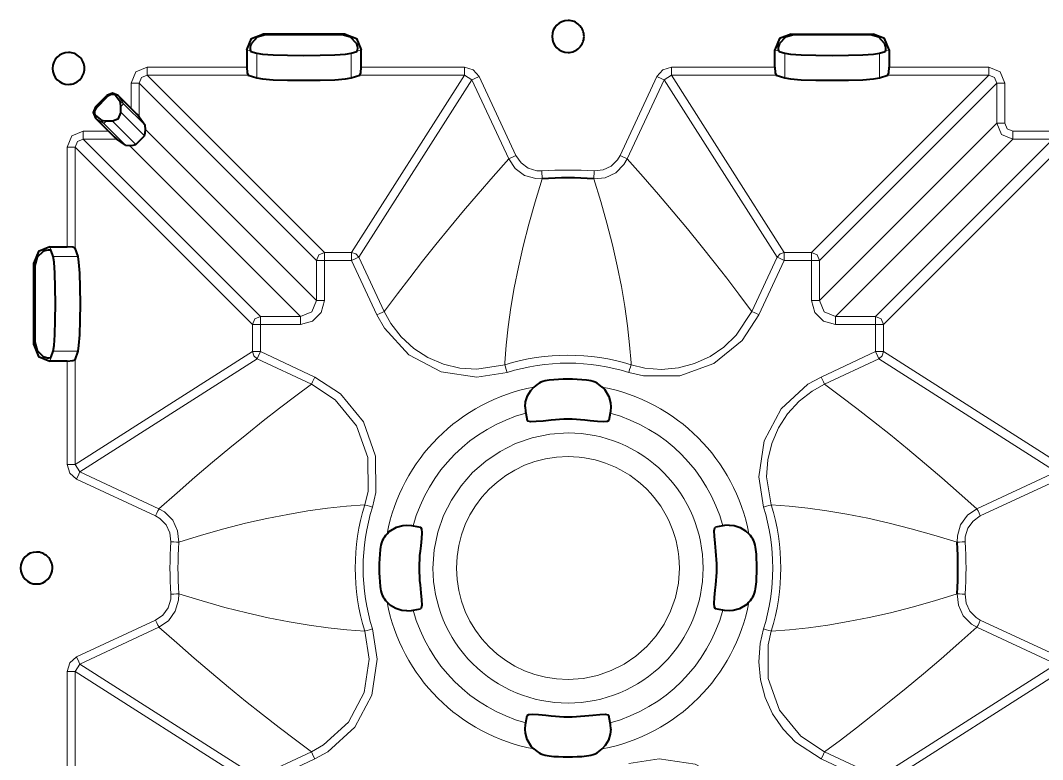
# Model space of a CAD drawing. Header units: millimetres. Extents: x 0 to 2941, y -405 to 1422.
# Drawn here: x 275.6 to 403.4, y 601.7 to 694.2 of the extents above; entities that cross this region are included whole.
import ezdxf

# ---------------------------------------------------------------- set-up
doc = ezdxf.new("R2010")
doc.units = ezdxf.units.MM
doc.layers.add('FINE', color=9, linetype='Continuous')
doc.layers.add('OUTLINE', color=7, linetype='Continuous')

msp = doc.modelspace()

# ---------------------------------------------------------------- linework, layer by layer
at = {"layer": 'FINE', "lineweight": 9}
for p, q in [((305.89, 692.49), (306.24, 692.38)), ((315.81, 692.38), (316.17, 692.49)), ((372.32, 692.38), (371.97, 692.49)), ((382.25, 692.49), (381.89, 692.38)), ((304.36, 690.36), (303.88, 690.51)), ((318.18, 690.51), (317.69, 690.36)), ((369.96, 690.51), (370.44, 690.36)), ((383.77, 690.36), (384.26, 690.51)), ((305.12, 686.99), (305.12, 690.09)), ((316.93, 690.09), (316.93, 686.99)), ((371.2, 690.09), (371.2, 686.99)), ((383.02, 686.99), (383.02, 690.09)), ((291.42, 688.34), (303.88, 688.34)), ((357.01, 688.34), (369.96, 688.34)), ((384.26, 688.34), (396.71, 688.34)), ((291.42, 687.34), (313.59, 665.17)), ((304.04, 687.34), (291.42, 687.34)), ((317, 665.17), (331.13, 687.34)), ((332.03, 686.76), (317.91, 664.59)), ((331.13, 687.34), (318.01, 687.34)), ((332.03, 686.76), (331.13, 687.34)), ((336.65, 676.86), (332.03, 686.76)), ((350.58, 677.28), (355.2, 687.18)), ((356.1, 686.76), (351.48, 676.86)), ((357.01, 687.34), (356.1, 686.76)), ((370.23, 664.59), (356.1, 686.76)), ((357.01, 687.34), (371.13, 665.17)), ((370.12, 687.34), (357.01, 687.34)), ((374.54, 665.17), (396.71, 687.34)), ((289.42, 683.16), (289.42, 686.34)), ((397.71, 686.34), (375.54, 664.17)), ((398.71, 686.34), (398.71, 681.33)), ((286.36, 684.81), (286.46, 684.66)), ((288.47, 683.77), (287.78, 684.81)), ((285.09, 683.3), (284.94, 683.4)), ((291.17, 681.07), (288.47, 683.77)), ((284.95, 681.98), (285.99, 681.29)), ((290.01, 678.68), (287.05, 681.64)), ((288.12, 682.71), (291.07, 679.75)), ((283.42, 680.34), (286.59, 680.34)), ((285.99, 681.29), (288.69, 678.58)), ((399.71, 680.34), (404.71, 680.34)), ((283.42, 679.34), (305.59, 657.17)), ((287.61, 679.34), (283.42, 679.34)), ((399.71, 679.34), (377.54, 657.17)), ((382.54, 657.17), (404.71, 679.34)), ((281.42, 665.88), (281.42, 678.34)), ((405.71, 678.34), (383.54, 656.17)), ((279.4, 665.4), (279.25, 665.88)), ((313.59, 665.17), (317, 665.17)), ((277.26, 663.87), (277.38, 663.52)), ((282.77, 664.64), (279.67, 664.64)), ((317, 664.17), (313.59, 664.17)), ((313.59, 664.17), (313.59, 659.16)), ((320.17, 657.36), (317, 664.17)), ((317.91, 664.59), (321.08, 657.78)), ((367.06, 657.78), (370.23, 664.59)), ((371.13, 664.17), (367.96, 657.36)), ((374.54, 664.17), (371.13, 664.17)), ((374.54, 659.16), (374.54, 664.17)), ((375.54, 664.17), (375.54, 659.16)), ((321.08, 657.78), (321.24, 658)), ((304.59, 652.76), (304.59, 656.17)), ((377.54, 657.17), (382.54, 657.17)), ((382.54, 656.17), (377.54, 656.17)), ((382.54, 652.76), (382.54, 656.17)), ((383.54, 656.17), (383.54, 652.76)), ((277.38, 653.94), (277.26, 653.59)), ((279.67, 652.82), (282.77, 652.82)), ((282.42, 638.63), (304.59, 652.76)), ((375.74, 649.58), (382.54, 652.76)), ((383.54, 652.76), (405.71, 638.63)), ((279.25, 651.58), (279.4, 652.06)), ((281.42, 638.63), (281.42, 651.58)), ((282.42, 651.75), (282.42, 638.63)), ((305.17, 651.85), (283, 637.73)), ((311.97, 648.68), (305.17, 651.85)), ((336.18, 651.36), (336.16, 651.11)), ((351.97, 651.11), (351.96, 651.36)), ((382.96, 651.85), (376.16, 648.68)), ((405.14, 637.73), (382.96, 651.85)), ((282.42, 638.63), (283, 637.73)), ((292.48, 632.2), (282.57, 636.82)), ((283, 637.73), (292.9, 633.11)), ((395.23, 633.11), (405.14, 637.73)), ((405.56, 636.82), (395.65, 632.2)), ((282.57, 614.56), (292.48, 619.18)), ((395.65, 619.18), (405.56, 614.56)), ((292.9, 618.27), (283, 613.65)), ((405.14, 613.65), (395.23, 618.27)), ((281.42, 599.8), (281.42, 612.75)), ((283, 613.65), (282.42, 612.75)), ((304.59, 598.62), (282.42, 612.75)), ((282.42, 612.75), (282.42, 599.63)), ((283, 613.65), (305.17, 599.53)), ((382.96, 599.53), (405.14, 613.65)), ((405.71, 612.75), (383.54, 598.62)), ((305.17, 599.53), (311.97, 602.7)), ((376.16, 602.7), (382.96, 599.53)), ((312.39, 601.8), (305.59, 598.62))]:
    msp.add_line(p, q, dxfattribs=at)
for points in [[(289.42, 686.34), (290.01, 687.75), (291.42, 688.34)], [(291.42, 688.34), (291.42, 687.65), (291.42, 687.34)], [(318.18, 688.34), (331.13, 688.34), (332.2, 688.02), (332.94, 687.18), (337.55, 677.28), (338.19, 676.36), (339.09, 675.71), (340.15, 675.39), (340.78, 675.37)], [(331.13, 688.34), (331.13, 687.65), (331.13, 687.34)], [(355.2, 687.18), (355.93, 688.02), (357.01, 688.34)], [(357.01, 688.34), (357.01, 687.65), (357.01, 687.34)], [(396.71, 688.34), (396.71, 687.65), (396.71, 687.34)], [(396.71, 688.34), (398.13, 687.75), (398.71, 686.34)], [(291.42, 687.34), (290.71, 687.05), (290.42, 686.34)], [(332.94, 687.18), (332.31, 686.89), (332.03, 686.76)], [(355.2, 687.18), (355.82, 686.89), (356.1, 686.76)], [(397.71, 686.34), (397.42, 687.05), (396.71, 687.34), (384.09, 687.34)], [(289.42, 686.34), (290.11, 686.34), (290.42, 686.34)], [(312.59, 664.17), (290.42, 686.34), (290.42, 682.14)], [(375.54, 659.16), (397.71, 681.33), (397.71, 686.34)], [(398.71, 686.34), (398.02, 686.34), (397.71, 686.34)], [(288.47, 683.77), (288.28, 683.92), (288.06, 684.01)], [(288.47, 683.77), (288.37, 683.67), (288.11, 683.41)], [(285.99, 681.29), (285.84, 681.48), (285.74, 681.69)], [(286.35, 681.65), (286.09, 681.39), (285.99, 681.29)], [(281.42, 678.34), (282.01, 679.75), (283.42, 680.34)], [(283.42, 679.34), (283.42, 679.65), (283.42, 680.34)], [(291.22, 680.54), (312.59, 659.16), (312.59, 664.17)], [(398.71, 681.33), (398.02, 681.33), (397.71, 681.33)], [(399.71, 679.34), (398.3, 679.92), (397.71, 681.33)], [(398.71, 681.33), (399, 680.63), (399.71, 680.34)], [(399.71, 680.34), (399.71, 679.65), (399.71, 679.34)], [(283.42, 679.34), (282.71, 679.05), (282.42, 678.34)], [(405.71, 678.34), (405.42, 679.05), (404.71, 679.34), (399.71, 679.34)], [(282.42, 678.34), (282.11, 678.34), (281.42, 678.34)], [(304.59, 656.17), (282.42, 678.34), (282.42, 665.72)], [(305.59, 657.17), (310.6, 657.17), (289.22, 678.54)], [(321.24, 658), (322.72, 659.99), (324.26, 662.01), (325.86, 664.07), (327.53, 666.15), (329.26, 668.26), (331.01, 670.37), (332.83, 672.5), (334.71, 674.66), (336.65, 676.86)], [(337.55, 677.28), (337.22, 677.12), (336.93, 676.99), (336.73, 676.9), (336.65, 676.86)], [(340.84, 674.38), (340.03, 674.4), (338.64, 674.81), (337.47, 675.67), (336.65, 676.86)], [(351.48, 676.86), (351.07, 676.16), (350.04, 675.14), (348.73, 674.52), (347.29, 674.38)], [(347.36, 675.37), (348.46, 675.49), (349.47, 675.96), (350.26, 676.74), (350.58, 677.28)], [(350.58, 677.28), (350.91, 677.12), (351.2, 676.99), (351.4, 676.9), (351.48, 676.86)], [(351.48, 676.86), (353.46, 674.62), (355.37, 672.42), (357.22, 670.25), (359, 668.11), (360.73, 666), (362.36, 663.95), (363.93, 661.94), (365.44, 659.96), (366.9, 658), (367.06, 657.78)], [(340.78, 675.37), (340.8, 675), (340.82, 674.69), (340.84, 674.47), (340.84, 674.38)], [(347.36, 675.37), (347.33, 675), (347.31, 674.69), (347.3, 674.47), (347.29, 674.38)], [(340.84, 674.38), (339.96, 671.51), (339.17, 668.71), (338.47, 665.97), (337.86, 663.32), (337.35, 660.73), (336.93, 658.27), (336.6, 655.88), (336.35, 653.58), (336.18, 651.36)], [(351.96, 651.36), (351.78, 653.62), (351.53, 655.97), (351.18, 658.4), (350.75, 660.91), (350.23, 663.5), (349.63, 666.12), (348.94, 668.81), (348.16, 671.56), (347.29, 674.38)], [(312.59, 664.17), (312.89, 664.87), (313.59, 665.17)], [(313.59, 665.17), (313.59, 664.85), (313.59, 664.17)], [(317, 665.17), (317, 664.85), (317, 664.17)], [(317, 665.17), (317.54, 665.01), (317.91, 664.59)], [(370.23, 664.59), (370.6, 665.01), (371.13, 665.17)], [(371.13, 665.17), (371.13, 664.85), (371.13, 664.17)], [(371.13, 665.17), (374.54, 665.17), (375.25, 664.87), (375.54, 664.17)], [(374.54, 665.17), (374.54, 664.85), (374.54, 664.17)], [(312.59, 664.17), (312.9, 664.17), (313.59, 664.17)], [(317.91, 664.59), (317.62, 664.46), (317, 664.17)], [(370.23, 664.59), (370.51, 664.46), (371.13, 664.17)], [(375.54, 664.17), (375.23, 664.17), (374.54, 664.17)], [(313.59, 659.16), (313.19, 657.66), (312.09, 656.57), (310.6, 656.17)], [(310.6, 657.17), (312.01, 657.75), (312.59, 659.16)], [(312.59, 659.16), (312.9, 659.16), (313.59, 659.16)], [(377.54, 656.17), (376.04, 656.57), (374.94, 657.66), (374.54, 659.16)], [(375.54, 659.16), (375.23, 659.16), (374.54, 659.16)], [(375.54, 659.16), (376.12, 657.75), (377.54, 657.17)], [(321.08, 657.78), (320.99, 657.75), (320.8, 657.65), (320.51, 657.52), (320.17, 657.36)], [(336.46, 650.16), (332.67, 649.55), (328.18, 650.24), (324.17, 652.37), (321.09, 655.71), (320.17, 657.36)], [(321.08, 657.78), (321.92, 656.26), (323.2, 654.61), (324.78, 653.16), (326.52, 652.03), (328.49, 651.18), (330.52, 650.69), (332.65, 650.55), (336.16, 651.11)], [(367.96, 657.36), (365.86, 654.15), (362.33, 651.29), (358.05, 649.75), (353.51, 649.72), (351.67, 650.16)], [(351.97, 651.11), (353.67, 650.71), (355.75, 650.54), (357.88, 650.74), (359.89, 651.27), (361.84, 652.16), (363.57, 653.33), (365.11, 654.81), (367.06, 657.78)], [(367.06, 657.78), (367.14, 657.75), (367.34, 657.65), (367.63, 657.52), (367.96, 657.36)], [(305.59, 657.17), (305.59, 656.85), (305.59, 656.17), (304.9, 656.17), (304.59, 656.17)], [(304.59, 656.17), (304.89, 656.87), (305.59, 657.17)], [(310.6, 656.17), (305.59, 656.17), (305.59, 652.76), (312.39, 649.58)], [(310.6, 657.17), (310.6, 656.85), (310.6, 656.17)], [(377.54, 657.17), (377.54, 656.85), (377.54, 656.17)], [(382.54, 657.17), (382.54, 656.85), (382.54, 656.17)], [(382.54, 657.17), (383.25, 656.87), (383.54, 656.17)], [(383.54, 656.17), (383.23, 656.17), (382.54, 656.17)], [(305.59, 652.76), (304.9, 652.76), (304.59, 652.76)], [(305.17, 651.85), (304.75, 652.22), (304.59, 652.76)], [(305.59, 652.76), (305.3, 652.13), (305.17, 651.85)], [(383.54, 652.76), (383.23, 652.76), (382.54, 652.76)], [(382.96, 651.85), (382.83, 652.13), (382.54, 652.76)], [(383.54, 652.76), (383.38, 652.22), (382.96, 651.85)], [(336.16, 651.11), (336.19, 651.02), (336.26, 650.81), (336.35, 650.51), (336.46, 650.16)], [(351.97, 651.11), (351.94, 651.02), (351.88, 650.81), (351.78, 650.51), (351.67, 650.16)], [(312.39, 649.58), (312.24, 649.25), (312.1, 648.96), (312.01, 648.76), (311.97, 648.68)], [(312.39, 649.58), (315.61, 647.49), (318.47, 643.96), (320, 639.68), (320.03, 635.13), (319.6, 633.3)], [(368.53, 633.3), (367.92, 637.08), (368.61, 641.58), (370.75, 645.59), (374.09, 648.67), (375.74, 649.58)], [(376.16, 648.68), (376.12, 648.76), (376.03, 648.96), (375.89, 649.25), (375.74, 649.58)], [(292.9, 633.11), (295.16, 635.1), (297.39, 637.04), (299.58, 638.91), (301.75, 640.71), (303.89, 642.45), (305.95, 644.1), (307.99, 645.69), (310, 647.21), (311.97, 648.68)], [(318.65, 633.59), (319.05, 635.29), (319.02, 639.5), (317.6, 643.47), (314.95, 646.74), (311.97, 648.68)], [(376.16, 648.68), (374.63, 647.83), (372.99, 646.56), (371.54, 644.98), (370.4, 643.23), (369.56, 641.27), (369.07, 639.24), (368.92, 637.1), (369.49, 633.59)], [(376.16, 648.68), (378.17, 647.19), (380.22, 645.63), (382.29, 644.01), (384.4, 642.33), (386.54, 640.58), (388.67, 638.81), (390.82, 636.97), (393.01, 635.07), (395.23, 633.11)], [(282.42, 638.63), (282.11, 638.63), (281.42, 638.63)], [(282.57, 636.82), (281.73, 637.56), (281.42, 638.63)], [(283, 637.73), (282.86, 637.44), (282.57, 636.82)], [(292.9, 633.11), (292.86, 633.03), (292.77, 632.83), (292.63, 632.54), (292.48, 632.2)], [(292.9, 633.11), (293.6, 632.7), (294.62, 631.67), (295.23, 630.36), (295.38, 628.91)], [(318.65, 633.59), (316.37, 633.43), (314, 633.17), (311.54, 632.83), (309, 632.4), (306.38, 631.88), (303.74, 631.28), (301.02, 630.58), (298.23, 629.79), (295.38, 628.91)], [(319.6, 633.3), (319.25, 633.41), (318.94, 633.5), (318.73, 633.57), (318.65, 633.59)], [(369.49, 633.59), (369.4, 633.57), (369.19, 633.5), (368.89, 633.41), (368.53, 633.3)], [(392.75, 628.91), (389.85, 629.81), (387.01, 630.61), (384.25, 631.31), (381.56, 631.92), (378.95, 632.44), (376.46, 632.86), (374.05, 633.19), (371.73, 633.43), (369.49, 633.59)], [(392.75, 628.91), (392.78, 629.73), (393.19, 631.11), (394.04, 632.28), (395.23, 633.11)], [(395.65, 632.2), (395.5, 632.54), (395.36, 632.83), (395.27, 633.03), (395.23, 633.11)], [(294.38, 628.98), (294.27, 630.09), (293.8, 631.09), (293.02, 631.89), (292.48, 632.2)], [(395.65, 632.2), (394.74, 631.57), (394.09, 630.67), (393.77, 629.6), (393.75, 628.98)], [(295.38, 628.91), (295.29, 628.92), (295.07, 628.94), (294.75, 628.96), (294.38, 628.98)], [(393.75, 628.98), (393.38, 628.96), (393.06, 628.94), (392.84, 628.92), (392.75, 628.91)], [(292.48, 619.18), (293.39, 619.81), (294.05, 620.71), (294.37, 621.78), (294.38, 622.4)], [(295.38, 622.47), (295.36, 621.65), (294.94, 620.27), (294.09, 619.1), (292.9, 618.27)], [(295.38, 622.47), (295.29, 622.46), (295.07, 622.45), (294.75, 622.42), (294.38, 622.4)], [(295.38, 622.47), (298.29, 621.57), (301.12, 620.77), (303.88, 620.07), (306.57, 619.46), (309.19, 618.94), (311.67, 618.53), (314.08, 618.2), (316.41, 617.95), (318.65, 617.79)], [(369.49, 617.79), (371.77, 617.95), (374.14, 618.21), (376.59, 618.55), (379.13, 618.98), (381.75, 619.5), (384.4, 620.1), (387.11, 620.8), (389.9, 621.59), (392.75, 622.47)], [(393.75, 622.4), (393.38, 622.42), (393.06, 622.45), (392.84, 622.46), (392.75, 622.47)], [(395.23, 618.27), (394.53, 618.68), (393.52, 619.72), (392.9, 621.03), (392.75, 622.47)], [(393.75, 622.4), (393.86, 621.29), (394.34, 620.29), (395.12, 619.49), (395.65, 619.18)], [(292.9, 618.27), (292.86, 618.36), (292.77, 618.55), (292.63, 618.84), (292.48, 619.18)], [(395.65, 619.18), (395.5, 618.84), (395.36, 618.55), (395.27, 618.36), (395.23, 618.27)], [(311.97, 602.7), (309.96, 604.19), (307.92, 605.75), (305.84, 607.37), (303.73, 609.05), (301.6, 610.8), (299.47, 612.57), (297.31, 614.41), (295.12, 616.31), (292.9, 618.27)], [(311.97, 602.7), (313.5, 603.55), (316.6, 606.4), (318.57, 610.12), (319.21, 614.28), (318.65, 617.79)], [(319.6, 618.08), (320.21, 614.3), (319.52, 609.8), (317.39, 605.79), (314.04, 602.71), (312.39, 601.8)], [(319.6, 618.08), (319.25, 617.97), (318.94, 617.88), (318.73, 617.81), (318.65, 617.79)], [(382.54, 595.21), (382.54, 598.62), (375.74, 601.8), (372.53, 603.89), (370.97, 605.51), (369.66, 607.43), (368.73, 609.47), (368.13, 611.7), (367.92, 613.94), (368.1, 616.25), (368.53, 618.08)], [(369.49, 617.79), (369.4, 617.81), (369.19, 617.88), (368.89, 617.97), (368.53, 618.08)], [(369.49, 617.79), (369.09, 616.09), (369.11, 611.88), (370.53, 607.91), (373.19, 604.64), (376.16, 602.7)], [(395.23, 618.27), (392.97, 616.28), (390.75, 614.34), (388.55, 612.47), (386.38, 610.67), (384.25, 608.93), (382.18, 607.28), (380.14, 605.69), (378.14, 604.17), (376.16, 602.7)], [(281.42, 612.75), (281.73, 613.82), (282.57, 614.56)], [(283, 613.65), (282.86, 613.94), (282.57, 614.56)], [(282.42, 612.75), (282.11, 612.75), (281.42, 612.75)], [(312.39, 601.8), (312.24, 602.13), (312.1, 602.42), (312.01, 602.62), (311.97, 602.7)], [(376.16, 602.7), (376.12, 602.62), (376.03, 602.42), (375.89, 602.13), (375.74, 601.8)], [(351.67, 601.22), (355.46, 601.83), (359.96, 601.15), (363.97, 599.01), (367.05, 595.67), (367.96, 594.02)]]:
    msp.add_lwpolyline(points, dxfattribs=at)
for points in [[(347.36, 675.37, 0.03306), (340.78, 675.37)], [(351.97, 651.11, 0.151876), (336.16, 651.11)], [(351.67, 650.16, 0.151862), (336.46, 650.16)], [(339.78, 648.32, 0.308301), (321.43, 629.98)], [(366.7, 629.98, 0.308303), (348.36, 648.32)], [(338.78, 645.06, 0.265411), (324.7, 630.98)], [(363.44, 630.98, 0.265413), (349.36, 645.06)], [(318.65, 633.59, 0.151875), (318.65, 617.79)], [(319.6, 633.3, 0.15187), (319.6, 618.08)], [(368.53, 618.08, 0.15187), (368.53, 633.3)], [(369.49, 617.79, 0.151871), (369.49, 633.59)], [(294.38, 628.98, 0.033069), (294.38, 622.4)], [(295.38, 628.91, 0.033086), (295.38, 622.47)], [(393.75, 622.4, 0.033069), (393.75, 628.98)], [(321.43, 621.4, 0.308308), (339.78, 603.06)], [(324.7, 620.4, 0.265412), (338.78, 606.32)], [(348.36, 603.06, 0.308302), (366.7, 621.4)], [(349.36, 606.32, 0.26541), (363.44, 620.4)]]:
    msp.add_lwpolyline(points, format="xyb", dxfattribs=at)
for points in [[(327.17, 625.69, 0.414214), (344.07, 608.79, 0.414214), (360.97, 625.69, 0.414214), (344.07, 642.59), (341.79, 642.43), (339.6, 641.98), (337.52, 641.25), (335.57, 640.27), (333.77, 639.05), (332.14, 637.62), (330.71, 635.99), (329.49, 634.19), (328.5, 632.24), (327.78, 630.16), (327.32, 627.97)], [(358.01, 625.69, 0.414215), (344.07, 639.63, 0.414211), (330.12, 625.69, 0.414213), (344.07, 611.75), (345.95, 611.87), (347.76, 612.25), (349.47, 612.85), (351.08, 613.66), (352.57, 614.67), (353.91, 615.85), (355.09, 617.19), (356.1, 618.68), (356.91, 620.28), (357.51, 622), (357.88, 623.81)]]:
    msp.add_lwpolyline(points, format="xyb", close=True, dxfattribs=at)
at = {"layer": 'OUTLINE', "lineweight": 40}
for p, q in [((316.17, 692.49), (305.89, 692.49)), ((315.81, 692.38), (306.24, 692.38)), ((371.97, 692.49), (382.25, 692.49)), ((381.89, 692.38), (372.32, 692.38)), ((303.88, 690.51), (303.88, 688.34)), ((318.18, 688.34), (318.18, 690.51)), ((369.96, 688.34), (369.96, 690.51)), ((384.26, 690.51), (384.26, 688.34)), ((304.36, 690.36), (304.39, 690.32)), ((304.39, 690.32), (305.12, 690.09)), ((316.93, 690.09), (317.66, 690.32)), ((317.66, 690.32), (317.69, 690.36)), ((370.44, 690.36), (370.48, 690.32)), ((370.48, 690.32), (371.2, 690.09)), ((383.02, 690.09), (383.74, 690.32)), ((383.74, 690.32), (383.77, 690.36)), ((304.04, 687.34), (305.12, 686.99)), ((316.93, 686.99), (318.01, 687.34)), ((370.12, 687.34), (371.2, 686.99)), ((383.02, 686.99), (384.09, 687.34)), ((284.94, 683.4), (286.36, 684.81)), ((285.12, 683.32), (286.43, 684.64)), ((286.46, 684.66), (286.43, 684.64)), ((287.78, 684.81), (289.42, 683.16)), ((285.12, 683.32), (285.09, 683.3)), ((286.59, 680.34), (284.95, 681.98)), ((286.35, 681.65), (287.05, 681.64)), ((287.05, 681.64), (287.12, 681.64)), ((290.42, 682.14), (291.17, 681.07)), ((291.22, 680.54), (291.17, 681.07)), ((288.69, 678.58), (287.61, 679.34)), ((290.01, 678.68), (291.07, 679.75)), ((288.69, 678.58), (289.22, 678.54)), ((279.25, 665.88), (281.42, 665.88)), ((279.43, 665.36), (279.4, 665.4)), ((282.77, 664.64), (282.42, 665.72)), ((277.26, 653.59), (277.26, 663.87)), ((277.38, 663.52), (277.38, 653.94)), ((281.42, 651.58), (279.25, 651.58)), ((279.4, 652.06), (279.43, 652.1)), ((338.78, 645.06), (338.97, 644.13)), ((349.36, 645.06), (349.17, 644.13)), ((363.44, 630.98), (362.51, 630.79)), ((324.7, 620.4), (325.63, 620.59)), ((363.44, 620.4), (362.51, 620.59)), ((338.78, 606.32), (338.97, 607.25)), ((349.36, 606.32), (349.17, 607.25))]:
    msp.add_line(p, q, dxfattribs=at)
for points in [[(346.07, 692.19, 0.414226), (344.07, 694.19, 0.414195), (342.07, 692.19, 0.414207), (344.07, 690.19, 0.414226)], [(279.57, 688.19, 0.414201), (281.57, 686.19, 0.414226), (283.57, 688.19, 0.414226), (281.57, 690.19, 0.414201)], [(279.57, 625.69, 0.414245), (277.57, 627.69, 0.414201), (275.57, 625.69, 0.414201), (277.57, 623.69, 0.414207)]]:
    msp.add_lwpolyline(points, format="xyb", close=True, dxfattribs=at)
for points in [[(303.88, 690.51), (304.46, 691.92), (305.89, 692.49)], [(306.24, 692.38), (305.2, 692.1), (304.46, 691.32)], [(317.59, 691.32), (316.85, 692.1), (315.81, 692.38)], [(316.17, 692.49), (317.59, 691.92), (318.18, 690.51)], [(371.97, 692.49), (370.54, 691.92), (369.96, 690.51)], [(372.32, 692.38), (371.28, 692.1), (370.54, 691.32)], [(383.67, 691.32), (382.94, 692.1), (381.89, 692.38)], [(384.26, 690.51), (383.67, 691.92), (382.25, 692.49)], [(304.46, 691.32), (304.35, 691.05), (304.3, 690.79), (304.3, 690.57), (304.33, 690.41), (304.36, 690.36)], [(317.69, 690.36), (317.74, 690.49), (317.76, 690.72), (317.72, 690.99), (317.63, 691.25), (317.59, 691.32)], [(370.54, 691.32), (370.43, 691.05), (370.38, 690.79), (370.38, 690.57), (370.41, 690.41), (370.44, 690.36)], [(383.77, 690.36), (383.82, 690.49), (383.84, 690.72), (383.8, 690.99), (383.71, 691.25), (383.67, 691.32)], [(305.12, 690.09), (305.83, 689.98), (307.17, 689.89), (308.97, 689.83), (311.03, 689.81), (313.08, 689.83), (314.88, 689.89), (316.22, 689.98), (316.93, 690.09)], [(371.2, 690.09), (371.91, 689.98), (373.25, 689.89), (375.06, 689.83), (377.11, 689.81), (379.16, 689.83), (380.96, 689.89), (382.3, 689.98), (383.02, 690.09)], [(303.88, 688.34), (303.92, 687.65), (304.04, 687.34)], [(318.01, 687.34), (318.13, 687.65), (318.18, 688.34)], [(369.96, 688.34), (370, 687.65), (370.12, 687.34)], [(384.09, 687.34), (384.21, 687.65), (384.26, 688.34)], [(305.12, 686.99), (305.83, 686.87), (307.17, 686.78), (308.97, 686.72), (311.03, 686.7), (313.08, 686.72), (314.88, 686.78), (316.22, 686.87), (316.93, 686.99)], [(371.2, 686.99), (371.91, 686.87), (373.25, 686.78), (375.06, 686.72), (377.11, 686.7), (379.16, 686.72), (380.96, 686.78), (382.3, 686.87), (383.02, 686.99)], [(287.78, 684.81), (287.07, 685.1), (286.36, 684.81)], [(287.43, 684.86), (287.36, 684.9), (287.18, 684.93), (286.97, 684.92), (286.73, 684.85), (286.52, 684.72), (286.46, 684.66)], [(288.11, 683.41), (288.09, 683.83), (288.06, 684.01), (287.43, 684.86)], [(284.94, 683.4), (284.65, 682.69), (284.95, 681.98)], [(285.09, 683.3), (284.94, 683.1), (284.85, 682.87), (284.82, 682.67), (284.84, 682.5), (284.87, 682.37), (284.9, 682.32)], [(288.12, 682.64), (288.12, 682.71), (288.11, 683.41)], [(290.42, 682.14), (290.11, 682.47), (289.42, 683.16)], [(284.9, 682.32), (285.74, 681.69), (285.93, 681.67), (286.35, 681.65)], [(287.12, 681.64), (287.82, 681.93), (288.12, 682.64)], [(286.59, 680.34), (287.29, 679.65), (287.61, 679.34)], [(291.07, 679.75), (291.18, 680.12), (291.22, 680.54)], [(289.22, 678.54), (289.68, 678.58), (290.01, 678.68)], [(279.25, 665.88), (277.84, 665.29), (277.26, 663.87)], [(278.43, 665.3), (277.66, 664.56), (277.38, 663.52)], [(279.4, 665.4), (279.27, 665.45), (279.04, 665.46), (278.77, 665.43), (278.51, 665.33), (278.43, 665.3)], [(279.43, 652.1), (279.67, 652.82), (279.78, 653.53), (279.87, 654.87), (279.93, 656.68), (279.95, 658.73), (279.93, 660.78), (279.87, 662.59), (279.78, 663.93), (279.67, 664.64), (279.43, 665.36)], [(282.42, 665.72), (282.11, 665.83), (281.42, 665.88)], [(282.42, 651.75), (282.77, 652.82), (282.88, 653.53), (282.98, 654.87), (283.04, 656.68), (283.06, 658.73), (283.04, 660.78), (282.98, 662.59), (282.88, 663.93), (282.77, 664.64)], [(277.26, 653.59), (277.84, 652.17), (279.25, 651.58)], [(277.38, 653.94), (277.66, 652.9), (278.43, 652.16)], [(278.43, 652.16), (278.7, 652.05), (278.97, 652), (279.18, 652), (279.34, 652.04), (279.4, 652.06)], [(281.42, 651.58), (282.11, 651.63), (282.42, 651.75)], [(338.72, 645.84), (338.77, 646.49), (338.99, 647.22), (339.4, 647.91), (339.78, 648.32)], [(348.36, 648.32), (348.62, 648.05), (349.17, 647.16), (349.39, 646.34), (349.41, 645.84), (349.38, 645.28), (349.36, 645.06)], [(338.72, 645.84), (338.75, 645.28), (338.78, 645.06)], [(341.96, 644.19), (340.97, 644.08), (340.08, 644), (339.42, 643.98), (339.04, 644.05), (338.97, 644.13)], [(321.43, 629.98), (321.71, 630.25), (322.6, 630.79), (323.42, 631.01), (323.92, 631.03), (324.47, 631), (324.7, 630.98)], [(324.7, 630.98), (325.63, 630.79), (325.75, 630.6), (325.78, 630.11), (325.73, 629.38), (325.64, 628.47), (325.56, 627.79)], [(362.57, 627.79), (362.46, 628.79), (362.38, 629.67), (362.36, 630.34), (362.42, 630.72), (362.51, 630.79)], [(364.22, 631.03), (363.66, 631), (363.44, 630.98)], [(364.22, 631.03), (364.87, 630.99), (365.6, 630.77), (366.29, 630.36), (366.7, 629.98)], [(325.56, 623.59), (325.67, 622.59), (325.76, 621.71), (325.78, 621.04), (325.71, 620.67), (325.63, 620.59)], [(362.51, 620.59), (362.38, 620.78), (362.35, 621.27), (362.4, 622), (362.49, 622.91), (362.57, 623.59)], [(323.92, 620.35), (323.27, 620.39), (322.54, 620.62), (321.85, 621.02), (321.43, 621.4)], [(323.92, 620.35), (324.47, 620.38), (324.7, 620.4)], [(366.7, 621.4), (366.42, 621.14), (365.53, 620.59), (364.72, 620.37), (364.22, 620.35), (363.66, 620.38), (363.44, 620.4)], [(338.97, 607.25), (339.16, 607.37), (339.64, 607.4), (340.37, 607.36), (341.29, 607.26), (341.96, 607.19)], [(346.17, 607.19), (347.16, 607.3), (348.05, 607.38), (348.72, 607.4), (349.09, 607.33), (349.17, 607.25)], [(339.78, 603.06), (339.51, 603.33), (338.96, 604.22), (338.75, 605.04), (338.72, 605.54), (338.75, 606.1), (338.78, 606.32)], [(349.41, 605.54), (349.38, 606.1), (349.36, 606.32)], [(349.41, 605.54), (349.36, 604.89), (349.14, 604.16), (348.73, 603.47), (348.36, 603.06)]]:
    msp.add_lwpolyline(points, dxfattribs=at)
for points in [[(347.29, 674.38, 0.033094), (340.84, 674.38)], [(341.73, 649.2, 0.163009), (339.78, 648.32)], [(346.4, 649.2, 0.049552), (341.73, 649.2)], [(348.36, 648.32, 0.162888), (346.4, 649.2)], [(349.17, 644.13), (348.98, 644.01), (348.49, 643.98), (347.76, 644.02), (346.85, 644.12), (346.17, 644.19, 0.056644), (341.96, 644.19)], [(321.43, 629.98, 0.162999), (320.56, 628.02)], [(367.58, 628.02, 0.162937), (366.7, 629.98)], [(320.56, 628.02, 0.049523), (320.56, 623.36)], [(367.58, 623.36, 0.049482), (367.58, 628.02)], [(392.75, 622.47, 0.033056), (392.75, 628.91)], [(325.56, 627.79, 0.056655), (325.56, 623.59)], [(362.57, 623.59, 0.056664), (362.57, 627.79)], [(320.56, 623.36, 0.163008), (321.43, 621.4)], [(366.7, 621.4, 0.162958), (367.58, 623.36)], [(341.96, 607.19, 0.056644), (346.17, 607.19)], [(339.78, 603.06, 0.162976), (341.73, 602.18)], [(346.4, 602.18, 0.163018), (348.36, 603.06)], [(341.73, 602.18, 0.049497), (346.4, 602.18)]]:
    msp.add_lwpolyline(points, format="xyb", dxfattribs=at)

doc.saveas('drawing.dxf')
